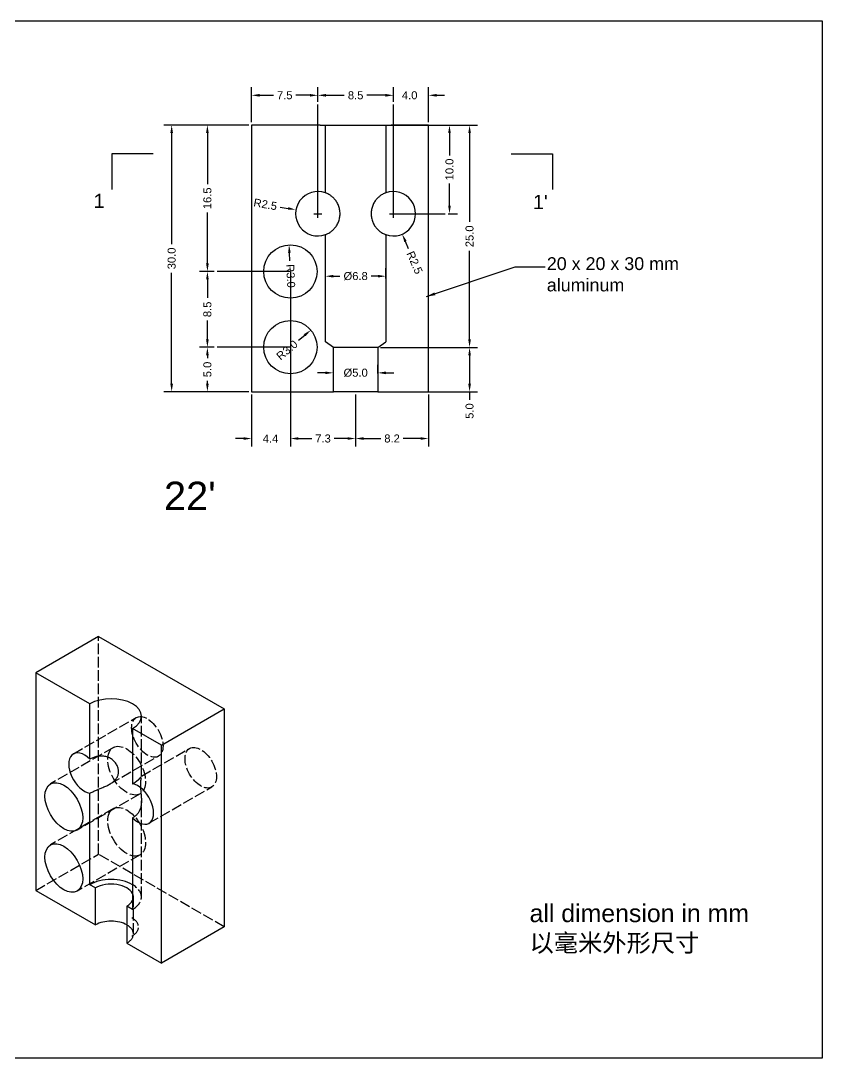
# Model space of a CAD drawing. Header units: inches. Extents: x -313 to 1965, y -639 to 520.
# Drawn here: x 1680.2 to 1770.4, y -63.4 to 53.3 of the extents above; entities that cross this region are included whole.
import ezdxf

# ---------------------------------------------------------------- set-up
doc = ezdxf.new("R2010")
doc.units = ezdxf.units.IN
doc.header["$MEASUREMENT"] = 0
doc.linetypes.add('ACAD_ISO02W100', pattern=[15, 12, -3])
for name, color, linetype in [('_aluminum', 253, 'Continuous'), ('_dim', 1, 'Continuous'), ('PH-9E7', 251, 'ACAD_ISO02W100'), ('PV-9E7', 254, 'Continuous')]:
    doc.layers.add(name, color=color, linetype=linetype)
doc.styles.get("Standard").update_dxf_attribs({"font": 'arial.ttf'})
doc.dimstyles.new('Copy of Standard', dxfattribs={"dimscale": 5, "dimtxt": 0.18, "dimasz": 0.18, "dimexe": 0.18, "dimexo": 0.0625, "dimgap": 0.09, "dimtad": 0, "dimdec": 1, "dimzin": 0, "dimdsep": 46, "dimtxsty": 'Standard', "dimcen": 0.09, "dimadec": 0, "dimazin": 0, "dimtfac": 1, "dimtdec": 1, "dimtofl": 0, "dimtmove": 0, "dimatfit": 3, "dimfxl": 1, "dimtolj": 1, "dimtzin": 0, "dimarcsym": 0})
doc.dimstyles.new('Copy(2) of Standard', dxfattribs={"dimscale": 2, "dimtxt": 0.18, "dimasz": 0.18, "dimexe": 0.18, "dimexo": 0.0625, "dimgap": 0.09, "dimtad": 0, "dimdec": 1, "dimzin": 0, "dimdsep": 46, "dimtxsty": 'Standard', "dimcen": 0.09, "dimadec": 0, "dimazin": 0, "dimtfac": 1, "dimtdec": 1, "dimtofl": 0, "dimtmove": 0, "dimatfit": 3, "dimfxl": 1, "dimtolj": 1, "dimtzin": 0, "dimarcsym": 0})

# ---------------------------------------------------------------- blocks, each defined once
blk = doc.blocks.new('*D64')
at = {"layer": '_dim', "color": 0, "lineweight": -2, "transparency": 16777216}
for p, q in [((1702.03, 16.62), (1700.35, 16.62)), ((1701.25, 15.72), (1701.25, 15.38)), ((1701.25, 12.51), (1701.25, 12.85)), ((1705.91, 11.61), (1700.35, 11.61))]:
    blk.add_line(p, q, dxfattribs=at)
at = {"layer": '_dim', "color": 0, "transparency": 16777216}
for points in [[(1701.1, 15.72), (1701.4, 15.72), (1701.25, 16.62)], [(1701.1, 12.51), (1701.4, 12.51), (1701.25, 11.61)]]:
    blk.add_solid(points, dxfattribs=at)
at = {"layer": 'Defpoints', "color": 0, "transparency": 16777216}
for p in [(1701.25, 16.62), (1702.34, 16.62), (1706.23, 11.61)]:
    blk.add_point(p, dxfattribs=at)
at = {"layer": '_dim', "color": 0, "transparency": 16777216, "insert": (1701.25, 14.12), "char_height": 0.9, "attachment_point": 5, "rotation": 90}
blk.add_mtext('\\A1;5.0', dxfattribs=at)
blk = doc.blocks.new('*D65')
at = {"layer": '_dim', "color": 0, "lineweight": -2, "transparency": 16777216}
for p, q in [((1702.03, 25.14), (1700.35, 25.14)), ((1701.25, 24.24), (1701.25, 22.16)), ((1701.25, 17.52), (1701.25, 19.61)), ((1702.03, 16.62), (1700.35, 16.62))]:
    blk.add_line(p, q, dxfattribs=at)
at = {"layer": '_dim', "color": 0, "transparency": 16777216}
for points in [[(1701.1, 24.24), (1701.4, 24.24), (1701.25, 25.14)], [(1701.1, 17.52), (1701.4, 17.52), (1701.25, 16.62)]]:
    blk.add_solid(points, dxfattribs=at)
at = {"layer": 'Defpoints', "color": 0, "transparency": 16777216}
for p in [(1701.25, 25.14), (1702.34, 25.14), (1702.34, 16.62)]:
    blk.add_point(p, dxfattribs=at)
at = {"layer": '_dim', "color": 0, "transparency": 16777216, "insert": (1701.25, 20.88), "char_height": 0.9, "attachment_point": 5, "rotation": 90}
blk.add_mtext('\\A1;8.5', dxfattribs=at)
blk = doc.blocks.new('*D66')
at = {"layer": '_dim', "color": 0, "lineweight": -2, "transparency": 16777216}
for p, q in [((1705.91, 41.61), (1700.35, 41.61)), ((1701.25, 40.71), (1701.25, 34.95)), ((1701.25, 26.04), (1701.25, 31.79)), ((1702.03, 25.14), (1700.35, 25.14))]:
    blk.add_line(p, q, dxfattribs=at)
at = {"layer": '_dim', "color": 0, "transparency": 16777216}
for points in [[(1701.1, 40.71), (1701.4, 40.71), (1701.25, 41.61)], [(1701.1, 26.04), (1701.4, 26.04), (1701.25, 25.14)]]:
    blk.add_solid(points, dxfattribs=at)
at = {"layer": 'Defpoints', "color": 0, "transparency": 16777216}
for p in [(1701.25, 41.61), (1706.23, 41.61), (1702.34, 25.14)]:
    blk.add_point(p, dxfattribs=at)
at = {"layer": '_dim', "color": 0, "transparency": 16777216, "insert": (1701.25, 33.37), "char_height": 0.9, "attachment_point": 5, "rotation": 90}
blk.add_mtext('\\A1;16.5', dxfattribs=at)
blk = doc.blocks.new('*D67')
at = {"layer": '_dim', "color": 0, "lineweight": -2, "transparency": 16777216}
for p, q in [((1706.23, 11.29), (1706.23, 5.45)), ((1710.59, 11.29), (1710.59, 5.45)), ((1705.33, 6.35), (1704.43, 6.35)), ((1711.49, 6.35), (1712.39, 6.35))]:
    blk.add_line(p, q, dxfattribs=at)
at = {"layer": '_dim', "color": 0, "transparency": 16777216}
for points in [[(1705.33, 6.5), (1705.33, 6.2), (1706.23, 6.35)], [(1711.49, 6.5), (1711.49, 6.2), (1710.59, 6.35)]]:
    blk.add_solid(points, dxfattribs=at)
at = {"layer": 'Defpoints', "color": 0, "transparency": 16777216}
for p in [(1706.23, 11.61), (1710.59, 11.61), (1710.59, 6.35)]:
    blk.add_point(p, dxfattribs=at)
at = {"layer": '_dim', "color": 0, "transparency": 16777216, "insert": (1708.36, 6.35), "char_height": 0.9, "attachment_point": 5}
blk.add_mtext('\\A1;4.4', dxfattribs=at)
blk = doc.blocks.new('*D68')
at = {"layer": '_dim', "color": 0, "lineweight": -2, "transparency": 16777216}
for p, q in [((1710.59, 11.23), (1710.59, 5.45)), ((1717.93, 11.29), (1717.93, 5.45)), ((1711.49, 6.35), (1712.99, 6.35)), ((1717.03, 6.35), (1715.53, 6.35))]:
    blk.add_line(p, q, dxfattribs=at)
at = {"layer": '_dim', "color": 0, "transparency": 16777216}
for points in [[(1711.49, 6.5), (1711.49, 6.2), (1710.59, 6.35)], [(1717.03, 6.5), (1717.03, 6.2), (1717.93, 6.35)]]:
    blk.add_solid(points, dxfattribs=at)
at = {"layer": 'Defpoints', "color": 0, "transparency": 16777216}
for p in [(1710.59, 11.54), (1717.93, 11.61), (1717.93, 6.35)]:
    blk.add_point(p, dxfattribs=at)
at = {"layer": '_dim', "color": 0, "transparency": 16777216, "insert": (1714.26, 6.35), "char_height": 0.9, "attachment_point": 5}
blk.add_mtext('\\A1;7.3', dxfattribs=at)
blk = doc.blocks.new('*D69')
at = {"layer": '_dim', "color": 0, "lineweight": -2, "transparency": 16777216}
for p, q in [((1717.93, 11.23), (1717.93, 5.45)), ((1726.13, 11.29), (1726.13, 5.45)), ((1718.83, 6.35), (1720.76, 6.35)), ((1725.23, 6.35), (1723.29, 6.35))]:
    blk.add_line(p, q, dxfattribs=at)
at = {"layer": '_dim', "color": 0, "transparency": 16777216}
for points in [[(1718.83, 6.5), (1718.83, 6.2), (1717.93, 6.35)], [(1725.23, 6.5), (1725.23, 6.2), (1726.13, 6.35)]]:
    blk.add_solid(points, dxfattribs=at)
at = {"layer": 'Defpoints', "color": 0, "transparency": 16777216}
for p in [(1717.93, 11.54), (1726.13, 11.61), (1726.13, 6.35)]:
    blk.add_point(p, dxfattribs=at)
at = {"layer": '_dim', "color": 0, "transparency": 16777216, "insert": (1722.03, 6.35), "char_height": 0.9, "attachment_point": 5}
blk.add_mtext('\\A1;8.2', dxfattribs=at)
blk = doc.blocks.new('*D70')
at = {"layer": '_dim', "color": 0, "lineweight": -2, "transparency": 16777216}
for p, q in [((1720.74, 16.6), (1731.65, 16.6)), ((1730.75, 15.7), (1730.75, 12.51)), ((1720.74, 11.61), (1731.65, 11.61)), ((1730.75, 11.61), (1730.75, 10.71))]:
    blk.add_line(p, q, dxfattribs=at)
at = {"layer": '_dim', "color": 0, "transparency": 16777216}
for points in [[(1730.6, 15.7), (1730.9, 15.7), (1730.75, 16.6)], [(1730.6, 12.51), (1730.9, 12.51), (1730.75, 11.61)]]:
    blk.add_solid(points, dxfattribs=at)
at = {"layer": 'Defpoints', "color": 0, "transparency": 16777216}
for p in [(1720.43, 16.6), (1720.43, 11.61), (1730.75, 11.61)]:
    blk.add_point(p, dxfattribs=at)
at = {"layer": '_dim', "color": 0, "transparency": 16777216, "insert": (1730.75, 9.44), "char_height": 0.9, "attachment_point": 5, "rotation": 90}
blk.add_mtext('\\A1;5.0', dxfattribs=at)
blk = doc.blocks.new('*D71')
at = {"layer": '_dim', "color": 0, "lineweight": -2, "transparency": 16777216}
for p, q in [((1721.64, 41.61), (1731.65, 41.61)), ((1730.75, 40.71), (1730.75, 30.73)), ((1730.75, 17.5), (1730.75, 27.48)), ((1721.64, 16.6), (1731.65, 16.6))]:
    blk.add_line(p, q, dxfattribs=at)
at = {"layer": '_dim', "color": 0, "transparency": 16777216}
for points in [[(1730.6, 40.71), (1730.9, 40.71), (1730.75, 41.61)], [(1730.6, 17.5), (1730.9, 17.5), (1730.75, 16.6)]]:
    blk.add_solid(points, dxfattribs=at)
at = {"layer": 'Defpoints', "color": 0, "transparency": 16777216}
for p in [(1721.33, 41.61), (1730.75, 41.61), (1721.33, 16.6)]:
    blk.add_point(p, dxfattribs=at)
at = {"layer": '_dim', "color": 0, "transparency": 16777216, "insert": (1730.75, 29.1), "char_height": 0.9, "attachment_point": 5, "rotation": 90}
blk.add_mtext('\\A1;25.0', dxfattribs=at)
blk = doc.blocks.new('*D72')
at = {"layer": '_dim', "color": 0, "lineweight": -2, "transparency": 16777216}
blk.add_line((1710.53, 26.34), (1710.48, 27.24), dxfattribs=at)
at = {"layer": '_dim', "color": 0, "transparency": 16777216}
blk.add_solid([(1710.63, 27.25), (1710.33, 27.23), (1710.44, 28.14)], dxfattribs=at)
at = {"layer": 'Defpoints', "color": 0, "transparency": 16777216}
for p in [(1710.44, 28.14), (1710.59, 25.14)]:
    blk.add_point(p, dxfattribs=at)
at = {"layer": '_dim', "color": 0, "transparency": 16777216, "insert": (1710.62, 24.64), "char_height": 0.9, "attachment_point": 5, "rotation": 272.9693}
blk.add_mtext('\\A1;R3.0', dxfattribs=at)
blk = doc.blocks.new('*D73')
at = {"layer": '_dim', "color": 0, "lineweight": -2, "transparency": 16777216}
blk.add_line((1711.51, 17.4), (1712.2, 17.98), dxfattribs=at)
at = {"layer": '_dim', "color": 0, "transparency": 16777216}
blk.add_solid([(1712.1, 18.09), (1712.3, 17.86), (1712.89, 18.55)], dxfattribs=at)
at = {"layer": 'Defpoints', "color": 0, "transparency": 16777216}
for p in [(1712.89, 18.55), (1710.59, 16.62)]:
    blk.add_point(p, dxfattribs=at)
at = {"layer": '_dim', "color": 0, "transparency": 16777216, "insert": (1710.21, 16.3), "char_height": 0.9, "attachment_point": 5, "rotation": 40.0304}
blk.add_mtext('\\A1;R3.0', dxfattribs=at)
blk = doc.blocks.new('*D59')
at = {"layer": '_dim', "color": 0, "lineweight": -2, "transparency": 16777216}
for p, q in [((1709.44, 32.39), (1710.33, 32.23)), ((1713.23, 31.64), (1714.13, 31.64)), ((1713.68, 31.19), (1713.68, 32.09))]:
    blk.add_line(p, q, dxfattribs=at)
at = {"layer": '_dim', "color": 0, "transparency": 16777216}
blk.add_solid([(1710.35, 32.38), (1710.3, 32.09), (1711.21, 32.08)], dxfattribs=at)
at = {"layer": 'Defpoints', "color": 0, "transparency": 16777216}
for p in [(1711.21, 32.08), (1713.68, 31.64)]:
    blk.add_point(p, dxfattribs=at)
at = {"layer": '_dim', "color": 0, "transparency": 16777216, "insert": (1707.77, 32.69), "char_height": 0.9, "attachment_point": 5, "rotation": 349.9167}
blk.add_mtext('\\A1;R2.5', dxfattribs=at)
blk = doc.blocks.new('*D60')
at = {"layer": '_dim', "color": 0, "lineweight": -2, "transparency": 16777216}
for p, q in [((1721.73, 31.64), (1722.63, 31.64)), ((1722.18, 31.19), (1722.18, 32.09)), ((1723.89, 27.7), (1723.53, 28.52))]:
    blk.add_line(p, q, dxfattribs=at)
at = {"layer": '_dim', "color": 0, "transparency": 16777216}
blk.add_solid([(1723.67, 28.58), (1723.4, 28.46), (1723.17, 29.35)], dxfattribs=at)
at = {"layer": 'Defpoints', "color": 0, "transparency": 16777216}
for p in [(1722.18, 31.64), (1723.17, 29.35)]:
    blk.add_point(p, dxfattribs=at)
at = {"layer": '_dim', "color": 0, "transparency": 16777216, "insert": (1724.57, 26.14), "char_height": 0.9, "attachment_point": 5, "rotation": 293.5533}
blk.add_mtext('\\A1;R2.5', dxfattribs=at)
blk = doc.blocks.new('*D61')
at = {"layer": '_dim', "color": 0, "lineweight": -2, "transparency": 16777216}
for p, q in [((1726.44, 41.61), (1729.39, 41.61)), ((1728.49, 40.71), (1728.49, 38.2)), ((1728.49, 32.54), (1728.49, 35.05)), ((1728.33, 31.64), (1729.39, 31.64))]:
    blk.add_line(p, q, dxfattribs=at)
at = {"layer": '_dim', "color": 0, "transparency": 16777216}
for points in [[(1728.34, 40.71), (1728.64, 40.71), (1728.49, 41.61)], [(1728.34, 32.54), (1728.64, 32.54), (1728.49, 31.64)]]:
    blk.add_solid(points, dxfattribs=at)
at = {"layer": 'Defpoints', "color": 0, "transparency": 16777216}
for p in [(1726.13, 41.61), (1728.49, 41.61), (1728.02, 31.64)]:
    blk.add_point(p, dxfattribs=at)
at = {"layer": '_dim', "color": 0, "transparency": 16777216, "insert": (1728.49, 36.62), "char_height": 0.9, "attachment_point": 5, "rotation": 90}
blk.add_mtext('\\A1;10.0', dxfattribs=at)
blk = doc.blocks.new('*D62')
at = {"layer": '_dim', "color": 0, "lineweight": -2, "transparency": 16777216}
for p, q in [((1722.18, 44.24), (1722.18, 45.86)), ((1726.13, 41.92), (1726.13, 45.86)), ((1721.28, 44.96), (1720.38, 44.96)), ((1727.03, 44.96), (1727.93, 44.96))]:
    blk.add_line(p, q, dxfattribs=at)
at = {"layer": '_dim', "color": 0, "transparency": 16777216}
for points in [[(1721.28, 45.11), (1721.28, 44.81), (1722.18, 44.96)], [(1727.03, 45.11), (1727.03, 44.81), (1726.13, 44.96)]]:
    blk.add_solid(points, dxfattribs=at)
at = {"layer": 'Defpoints', "color": 0, "transparency": 16777216}
for p in [(1722.18, 44.96), (1722.18, 43.92), (1726.13, 41.61)]:
    blk.add_point(p, dxfattribs=at)
at = {"layer": '_dim', "color": 0, "transparency": 16777216, "insert": (1724.01, 44.96), "char_height": 0.9, "attachment_point": 5}
blk.add_mtext('\\A1;4.0', dxfattribs=at)
blk = doc.blocks.new('*D63')
at = {"layer": '_dim', "color": 0, "lineweight": -2, "transparency": 16777216}
for p, q in [((1713.68, 44.24), (1713.68, 45.86)), ((1722.18, 44.24), (1722.18, 45.86)), ((1714.58, 44.96), (1716.65, 44.96)), ((1721.28, 44.96), (1719.2, 44.96))]:
    blk.add_line(p, q, dxfattribs=at)
at = {"layer": '_dim', "color": 0, "transparency": 16777216}
for points in [[(1714.58, 45.11), (1714.58, 44.81), (1713.68, 44.96)], [(1721.28, 45.11), (1721.28, 44.81), (1722.18, 44.96)]]:
    blk.add_solid(points, dxfattribs=at)
at = {"layer": 'Defpoints', "color": 0, "transparency": 16777216}
for p in [(1713.68, 44.96), (1713.68, 43.92), (1722.18, 43.92)]:
    blk.add_point(p, dxfattribs=at)
at = {"layer": '_dim', "color": 0, "transparency": 16777216, "insert": (1717.93, 44.96), "char_height": 0.9, "attachment_point": 5}
blk.add_mtext('\\A1;8.5', dxfattribs=at)
blk = doc.blocks.new('*D57')
at = {"layer": '_dim', "color": 0, "lineweight": -2, "transparency": 16777216}
for p, q in [((1706.23, 41.92), (1706.23, 45.86)), ((1713.68, 44.3), (1713.68, 45.86)), ((1707.13, 44.96), (1708.68, 44.96)), ((1712.78, 44.96), (1711.22, 44.96))]:
    blk.add_line(p, q, dxfattribs=at)
at = {"layer": '_dim', "color": 0, "transparency": 16777216}
for points in [[(1707.13, 45.11), (1707.13, 44.81), (1706.23, 44.96)], [(1712.78, 45.11), (1712.78, 44.81), (1713.68, 44.96)]]:
    blk.add_solid(points, dxfattribs=at)
at = {"layer": 'Defpoints', "color": 0, "transparency": 16777216}
for p in [(1713.68, 44.96), (1713.68, 43.99), (1706.23, 41.61)]:
    blk.add_point(p, dxfattribs=at)
at = {"layer": '_dim', "color": 0, "transparency": 16777216, "insert": (1709.95, 44.96), "char_height": 0.9, "attachment_point": 5}
blk.add_mtext('\\A1;7.5', dxfattribs=at)
blk = doc.blocks.new('*D79')
at = {"layer": '_dim', "color": 0, "lineweight": -2, "transparency": 16777216}
for p, q in [((1705.6, 41.61), (1696.33, 41.61)), ((1697.23, 40.71), (1697.23, 28.22)), ((1697.23, 12.51), (1697.23, 24.99)), ((1705.91, 11.61), (1696.33, 11.61))]:
    blk.add_line(p, q, dxfattribs=at)
at = {"layer": '_dim', "color": 0, "transparency": 16777216}
for points in [[(1697.08, 40.71), (1697.38, 40.71), (1697.23, 41.61)], [(1697.08, 12.51), (1697.38, 12.51), (1697.23, 11.61)]]:
    blk.add_solid(points, dxfattribs=at)
at = {"layer": 'Defpoints', "color": 0, "transparency": 16777216}
for p in [(1705.91, 41.61), (1697.23, 11.61), (1706.23, 11.61)]:
    blk.add_point(p, dxfattribs=at)
at = {"layer": '_dim', "color": 0, "transparency": 16777216, "insert": (1697.23, 26.61), "char_height": 0.9, "attachment_point": 5, "rotation": 90}
blk.add_mtext('\\A1;30.0', dxfattribs=at)
blk = doc.blocks.new('*D77')
at = {"layer": '_dim', "color": 0, "lineweight": -2, "transparency": 16777216}
for p, q in [((1714.53, 24.67), (1714.53, 25.51)), ((1715.43, 24.61), (1716.17, 24.61)), ((1720.43, 24.61), (1719.69, 24.61)), ((1721.33, 24.36), (1721.33, 25.51))]:
    blk.add_line(p, q, dxfattribs=at)
at = {"layer": '_dim', "color": 0, "transparency": 16777216}
for points in [[(1715.43, 24.76), (1715.43, 24.46), (1714.53, 24.61)], [(1720.43, 24.76), (1720.43, 24.46), (1721.33, 24.61)]]:
    blk.add_solid(points, dxfattribs=at)
at = {"layer": 'Defpoints', "color": 0, "transparency": 16777216}
for p in [(1721.33, 24.61), (1714.53, 24.35), (1721.33, 24.04)]:
    blk.add_point(p, dxfattribs=at)
at = {"layer": '_dim', "color": 0, "transparency": 16777216, "insert": (1717.93, 24.61), "char_height": 0.9, "attachment_point": 5}
blk.add_mtext('\\A1;%%C6.8', dxfattribs=at)
blk = doc.blocks.new('*D78')
at = {"layer": '_dim', "color": 0, "lineweight": -2, "transparency": 16777216}
for p, q in [((1715.43, 13.58), (1715.43, 14.64)), ((1720.43, 13.68), (1720.43, 14.64)), ((1714.53, 13.74), (1713.63, 13.74)), ((1721.33, 13.74), (1722.23, 13.74))]:
    blk.add_line(p, q, dxfattribs=at)
at = {"layer": '_dim', "color": 0, "transparency": 16777216}
for points in [[(1714.53, 13.89), (1714.53, 13.59), (1715.43, 13.74)], [(1721.33, 13.89), (1721.33, 13.59), (1720.43, 13.74)]]:
    blk.add_solid(points, dxfattribs=at)
at = {"layer": 'Defpoints', "color": 0, "transparency": 16777216}
for p in [(1715.43, 13.27), (1720.43, 13.74), (1720.43, 13.37)]:
    blk.add_point(p, dxfattribs=at)
at = {"layer": '_dim', "color": 0, "transparency": 16777216, "insert": (1717.93, 13.74), "char_height": 0.9, "attachment_point": 5}
blk.add_mtext('\\A1;%%C5.0', dxfattribs=at)

msp = doc.modelspace()

# ---------------------------------------------------------------- linework, layer by layer
at = {"layer": '_aluminum', "extrusion": (-2.22045e-16, 1, -1.83697e-16)}
for p, q in [((1706.22567, 41.60719), (1706.22567, 11.60719)), ((1713.92567, 41.60719), (1706.22567, 41.60719)), ((1713.92567, 41.60719), (1721.92567, 41.60719)), ((1714.52567, 33.99019), (1714.52567, 41.60719)), ((1721.32567, 41.60719), (1721.32567, 33.99019)), ((1726.12567, 41.60719), (1721.92567, 41.60719)), ((1726.12567, 11.60719), (1726.12567, 41.60719)), ((1714.52567, 17.22474), (1714.52567, 29.28807)), ((1721.32567, 29.28807), (1721.32567, 17.22474)), ((1720.42567, 16.59814), (1715.42567, 16.59814)), ((1715.42567, 11.60719), (1715.42567, 16.59814)), ((1720.42567, 16.59814), (1720.42567, 11.60719)), ((1706.22567, 11.60719), (1715.42567, 11.60719)), ((1720.42567, 11.60719), (1715.42567, 11.60719)), ((1720.42567, 11.60719), (1726.12567, 11.60719))]:
    msp.add_line(p, q, dxfattribs=at)
at = {"layer": '_aluminum'}
for points in [[(1715.42567, 16.59814), (1714.52567, 17.22474)], [(1720.42567, 16.59814), (1721.32567, 17.22474)]]:
    msp.add_lwpolyline(points, dxfattribs=at)
for centre in [(1710.59318, 25.14112), (1710.59318, 16.62432)]:
    msp.add_circle(centre, 3, dxfattribs=at)
for centre, start, end in [((1713.67567, 31.63913), 70.1231259, 289.8768741), ((1722.17567, 31.63913), 250.1231259, 109.8768741)]:
    msp.add_arc(centre, 2.5, start, end, dxfattribs=at)
for points, knots in [([(1714.52567, 29.28807), (1714.52567, 29.28807), (1714.53543, 29.29151), (1714.57722, 29.30724), (1714.60925, 29.31953), (1714.69423, 29.35557), (1714.74723, 29.37939), (1714.86894, 29.44123), (1714.93763, 29.47933), (1715.08318, 29.57117), (1715.17018, 29.63161), (1715.35116, 29.77999), (1715.44478, 29.8683), (1715.61578, 30.05709), (1715.70305, 30.16884), (1715.86275, 30.419), (1715.93508, 30.55742), (1716.05346, 30.851), (1716.09966, 31.00652), (1716.16076, 31.32254), (1716.17567, 31.48304), (1716.17567, 31.79522), (1716.16076, 31.95572), (1716.09966, 32.27174), (1716.05346, 32.42726), (1715.93508, 32.72085), (1715.86275, 32.85926), (1715.70305, 33.10943), (1715.61578, 33.22117), (1715.44478, 33.40996), (1715.35116, 33.49827), (1715.17018, 33.64665), (1715.08318, 33.70709), (1714.93763, 33.79893), (1714.86894, 33.83703), (1714.74723, 33.89887), (1714.69423, 33.92269), (1714.60925, 33.95874), (1714.57722, 33.97102), (1714.53543, 33.98675), (1714.52567, 33.99019), (1714.52567, 33.99019)], [4.542902229, 4.542902229, 4.542902229, 4.542902229, 4.985156553, 4.985156553, 5.427410877, 5.427410877, 5.869665202, 5.869665202, 6.311919526, 6.311919526, 6.762333133, 6.762333133, 7.21274674, 7.21274674, 7.68101117, 7.68101117, 8.149275599, 8.149275599, 8.617540029, 8.617540029, 9.085804458, 9.085804458, 9.554068887, 9.554068887, 10.022333317, 10.022333317, 10.490597746, 10.490597746, 10.958862176, 10.958862176, 11.409275783, 11.409275783, 11.85968939, 11.85968939, 12.301943714, 12.301943714, 12.744198038, 12.744198038, 13.186452363, 13.186452363, 13.628706687, 13.628706687, 13.628706687, 13.628706687]), ([(1721.32567, 33.99019), (1721.32567, 33.99019), (1721.31591, 33.98675), (1721.27413, 33.97102), (1721.24209, 33.95874), (1721.15711, 33.92269), (1721.10411, 33.89887), (1720.98241, 33.83703), (1720.91372, 33.79893), (1720.76816, 33.70709), (1720.68116, 33.64665), (1720.50018, 33.49827), (1720.40656, 33.40996), (1720.23557, 33.22117), (1720.14829, 33.10943), (1719.98859, 32.85926), (1719.91626, 32.72085), (1719.79788, 32.42726), (1719.75169, 32.27174), (1719.69058, 31.95572), (1719.67567, 31.79522), (1719.67567, 31.63913), (1719.67567, 31.48304), (1719.69058, 31.32254), (1719.75169, 31.00652), (1719.79788, 30.851), (1719.91626, 30.55742), (1719.98859, 30.419), (1720.14829, 30.16884), (1720.23557, 30.05709), (1720.40656, 29.8683), (1720.50018, 29.77999), (1720.68116, 29.63161), (1720.76816, 29.57117), (1720.91372, 29.47933), (1720.98241, 29.44123), (1721.10411, 29.37939), (1721.15711, 29.35557), (1721.24209, 29.31953), (1721.27413, 29.30724), (1721.31591, 29.29151), (1721.32567, 29.28807), (1721.32567, 29.28807)], [-4.542902229, -4.542902229, -4.542902229, -4.542902229, -4.100647905, -4.100647905, -3.65839358, -3.65839358, -3.216139256, -3.216139256, -2.773884932, -2.773884932, -2.323471325, -2.323471325, -1.873057718, -1.873057718, -1.404793288, -1.404793288, -0.936528859, -0.936528859, -0.468264429, -0.468264429, 0, 0, 0, 0.468264429, 0.468264429, 0.936528859, 0.936528859, 1.404793288, 1.404793288, 1.873057718, 1.873057718, 2.323471325, 2.323471325, 2.773884932, 2.773884932, 3.216139256, 3.216139256, 3.65839358, 3.65839358, 4.100647905, 4.100647905, 4.542902229, 4.542902229, 4.542902229, 4.542902229])]:
    msp.add_open_spline(points, degree=3, knots=knots, dxfattribs=at)
at = {"layer": '_dim'}
msp.add_lwpolyline([(1601.47007, 53.34692), (1770.43396, 53.34692), (1770.43396, -63.36279), (1601.47007, -63.36279)], close=True, dxfattribs=at)
for points in [[(1713.67567, 31.63913), (1713.67567, 43.92259)], [(1722.17567, 31.63913), (1722.17567, 43.92259)], [(1695.15707, 38.36119), (1690.51606, 38.36119), (1690.51606, 34.35022)], [(1735.43688, 38.36119), (1740.07788, 38.36119), (1740.07788, 34.35022)], [(1722.17567, 31.63913), (1728.01996, 31.63913)], [(1710.59318, 25.14112), (1702.33843, 25.14112)], [(1710.59318, 25.14112), (1710.59318, 7.4745)], [(1710.59318, 16.62432), (1702.33843, 16.62432)]]:
    msp.add_lwpolyline(points, dxfattribs=at)
at = {"layer": 'PH-9E7', "ltscale": 0.1, "extrusion": (7.5967e-14, 0.816497, 0.57735)}
for p, q in [((1689.0092, -40.40186), (1689.0092, -15.90696)), ((1686.16821, -29.12719), (1693.23928, -25.04471)), ((1693.82341, -31.65063), (1693.82341, -24.88842)), ((1690.66821, -28.41393), (1683.59714, -32.49641)), ((1693.82156, -31.64875), (1699.24969, -28.51482)), ((1690.31115, -32.50876), (1695.73928, -29.37483)), ((1693.66821, -33.61008), (1686.59714, -37.69256)), ((1694.67862, -36.92743), (1701.74969, -32.84494)), ((1693.82341, -45.22658), (1693.82341, -34.40399)), ((1690.66821, -35.28621), (1683.59714, -39.3687)), ((1681.93813, -44.48434), (1689.0092, -40.40186)), ((1693.66821, -40.48237), (1686.59714, -44.56485)), ((1703.15134, -48.56682), (1689.0092, -40.40186)), ((1692.92341, -49.38332), (1692.92341, -45.22658))]:
    msp.add_line(p, q, dxfattribs=at)
at = {"layer": 'PH-9E7', "ltscale": 0.1}
for centre, major_axis in [((1694.48928, -27.20977), (-1.25, 2.16506)), ((1692.16821, -31.01201), (1.5, -2.59808)), ((1700.49969, -30.67988), (-1.25, 2.16506)), ((1692.16821, -37.88429), (1.5, -2.59808))]:
    msp.add_ellipse(centre, major_axis=major_axis, ratio=0.577350269, dxfattribs=at)
for centre, major_axis, start_param, end_param in [((1690.42341, -45.22658), (3.4, 0), 5.497787144, 7.068583471), ((1690.42341, -45.22658), (2.5, 0), 6.00540036, 6.560970255), ((1690.9963, -48.59518), (2.5, 0), 5.497787144, 7.068583471), ((1690.42341, -49.38332), (2.5, 0), 5.497787144, 7.068583471)]:
    msp.add_ellipse(centre, major_axis=major_axis, ratio=0.577350269, start_param=start_param, end_param=end_param, dxfattribs=at)
msp.add_open_spline([(1692.82758, -32.49572), (1692.93182, -32.43553), (1693.03349, -32.37168), (1693.2225, -32.24127), (1693.30984, -32.17473), (1693.46424, -32.04563), (1693.53137, -31.98305), (1693.64307, -31.86968), (1693.68764, -31.81897), (1693.75636, -31.73544), (1693.78402, -31.69778), (1693.81758, -31.65178), (1693.82375, -31.64388), (1693.82304, -31.65883), (1693.81583, -31.68297), (1693.79457, -31.76911), (1693.78068, -31.83108), (1693.75475, -31.9891), (1693.74277, -32.08529), (1693.72644, -32.30286), (1693.7221, -32.42423), (1693.7221, -32.55168), (1693.7221, -32.66704), (1693.72565, -32.79327), (1693.73238, -32.92686)], degree=3, knots=[-4.542902229, -4.542902229, -4.542902229, -4.542902229, -4.100647905, -4.100647905, -3.65839358, -3.65839358, -3.216139256, -3.216139256, -2.773884932, -2.773884932, -2.323471325, -2.323471325, -1.873057718, -1.873057718, -1.404793288, -1.404793288, -0.936528859, -0.936528859, -0.468264429, -0.468264429, 0, 0, 0, 0.423856528, 0.423856528, 0.423856528, 0.423856528], dxfattribs=at)
at = {"layer": 'PV-9E7', "extrusion": (7.5967e-14, 0.816497, 0.57735)}
for p, q in [((1689.0092, -15.90696), (1681.93813, -19.98944)), ((1689.0092, -15.90696), (1703.15134, -24.07193)), ((1688.01925, -23.50038), (1681.93813, -19.98944)), ((1681.93813, -19.98944), (1681.93813, -44.48434)), ((1688.01925, -29.71963), (1688.01925, -23.50038)), ((1696.08027, -28.15441), (1703.15134, -24.07193)), ((1703.15134, -24.07193), (1703.15134, -48.56682)), ((1692.82758, -26.27647), (1692.82758, -32.49572)), ((1696.08027, -28.15441), (1692.82758, -26.27647)), ((1696.08027, -52.64931), (1696.08027, -28.15441)), ((1688.01925, -43.83853), (1688.01925, -33.5589)), ((1692.82758, -36.33499), (1692.82758, -46.61462)), ((1688.65565, -44.20596), (1688.01925, -43.83853)), ((1688.65565, -48.3627), (1688.65565, -44.20596)), ((1681.93813, -44.48434), (1688.65565, -48.3627)), ((1692.82758, -46.61462), (1692.19118, -46.2472)), ((1692.19118, -46.2472), (1692.19118, -50.40394)), ((1703.15134, -48.56682), (1696.08027, -52.64931)), ((1692.19118, -50.40394), (1696.08027, -52.64931))]:
    msp.add_line(p, q, dxfattribs=at)
at = {"layer": 'PV-9E7'}
for centre, major_axis, start_param, end_param in [((1690.42341, -24.88842), (3.4, 0), 5.497787144, 8.639379797), ((1687.41821, -31.29225), (-1.25, 2.16506), 5.150870246, 8.986296695), ((1693.42862, -34.76236), (-1.25, 2.16506), 2.009277593, 5.844704041), ((1690.42341, -45.22658), (3.4, 0), 0.785398163, 2.35619449), ((1690.42341, -45.22658), (2.5, 0), 0.277784947, 2.35619449), ((1690.42341, -45.22658), (2.5, 0), 5.497787144, 6.00540036), ((1690.42341, -49.38332), (2.5, 0), 0.785398163, 2.35619449)]:
    msp.add_ellipse(centre, major_axis=major_axis, ratio=0.577350269, start_param=start_param, end_param=end_param, dxfattribs=at)
for centre in [(1685.09714, -35.09449), (1685.09714, -41.96677)]:
    msp.add_ellipse(centre, major_axis=(1.5, -2.59808), ratio=0.577350269, dxfattribs=at)
for points, knots in [([(1688.01925, -33.5589), (1688.12349, -33.49872), (1688.23897, -33.4372), (1688.48707, -33.31523), (1688.61971, -33.25478), (1688.89429, -33.13621), (1689.03637, -33.078), (1689.32019, -32.96302), (1689.4619, -32.90618), (1689.73646, -32.79152), (1689.88717, -32.72619), (1690.17668, -32.58567), (1690.31525, -32.51), (1690.55635, -32.35627), (1690.67257, -32.26919), (1690.87716, -32.0772), (1690.96557, -31.97221), (1691.10705, -31.74747), (1691.1604, -31.6274), (1691.23048, -31.3788), (1691.24723, -31.25026), (1691.24723, -30.99537), (1691.23048, -30.86182), (1691.1604, -30.59435), (1691.10705, -30.46045), (1690.96557, -30.20577), (1690.87716, -30.08474), (1690.67257, -29.8682), (1690.55635, -29.77281), (1690.31525, -29.61825), (1690.17668, -29.5497), (1689.88717, -29.44793), (1689.73646, -29.41455), (1689.4619, -29.37924), (1689.32019, -29.37386), (1689.03637, -29.38786), (1688.89429, -29.40717), (1688.61971, -29.46688), (1688.48707, -29.50727), (1688.23897, -29.60356), (1688.12349, -29.65945), (1688.01925, -29.71963)], [4.542902229, 4.542902229, 4.542902229, 4.542902229, 4.985156553, 4.985156553, 5.427410877, 5.427410877, 5.869665202, 5.869665202, 6.311919526, 6.311919526, 6.762333133, 6.762333133, 7.21274674, 7.21274674, 7.68101117, 7.68101117, 8.149275599, 8.149275599, 8.617540029, 8.617540029, 9.085804458, 9.085804458, 9.554068887, 9.554068887, 10.022333317, 10.022333317, 10.490597746, 10.490597746, 10.958862176, 10.958862176, 11.409275783, 11.409275783, 11.85968939, 11.85968939, 12.301943714, 12.301943714, 12.744198038, 12.744198038, 13.186452363, 13.186452363, 13.628706687, 13.628706687, 13.628706687, 13.628706687]), ([(1693.73238, -32.92686), (1693.73309, -32.94086), (1693.73383, -32.95494), (1693.74277, -33.11833), (1693.75475, -33.27612), (1693.78068, -33.59751), (1693.79457, -33.76157), (1693.81583, -34.08395), (1693.82304, -34.24229), (1693.82375, -34.53564), (1693.81758, -34.68775), (1693.78402, -34.97604), (1693.75636, -35.1124), (1693.68764, -35.34591), (1693.64307, -35.45884), (1693.53137, -35.67319), (1693.46424, -35.77467), (1693.30984, -35.96263), (1693.2225, -36.04924), (1693.03349, -36.20532), (1692.93182, -36.2748), (1692.82758, -36.33499)], [0.423856528, 0.423856528, 0.423856528, 0.423856528, 0.468264429, 0.468264429, 0.936528859, 0.936528859, 1.404793288, 1.404793288, 1.873057718, 1.873057718, 2.323471325, 2.323471325, 2.773884932, 2.773884932, 3.216139256, 3.216139256, 3.65839358, 3.65839358, 4.100647905, 4.100647905, 4.542902229, 4.542902229, 4.542902229, 4.542902229])]:
    msp.add_open_spline(points, degree=3, knots=knots, dxfattribs=at)

# ---------------------------------------------------------------- texts
at = {"layer": '_dim'}
for s, width, insert, char_height, attachment_point in [('1 ', 1.5251968, (1689.68565, 33.87831), 1.6, 3), ("1' ", 1.5251968, (1739.54859, 33.76259), 1.6, 3), ("22' ", 1.5251968, (1702.18973, 1.49613), 3.2, 3), ('all dimension in mm\\P{\\fSimSun|b0|i0|c134|p2;以毫米外形尺寸}', 68.4613421, (1737.50112, -46.04997), 2, 1)]:
    msp.add_mtext_dynamic_manual_height_columns(s, width=width, gutter_width=1, heights=[0], dxfattribs=dict(at, insert=insert, char_height=char_height, attachment_point=attachment_point))
at = {"layer": '_dim', "insert": (1739.44018, 26.74341), "char_height": 1.44, "width": 20.3173902, "attachment_point": 1}
msp.add_mtext('\\A1;20 x 20 x 30 mm aluminum ', dxfattribs=at)

# ---------------------------------------------------------------- dimensions: what is measured, and where the dimension line sits
at = {"layer": '_dim'}
for base, p1, p2, picture, middle in [((1713.6756708592, 44.9646252536), (1706.2256708592, 41.6071901455), (1713.6756708592, 43.98508632), '*D57', (1709.9506708592, 44.9646252536)), ((1713.67567, 44.96463), (1722.17567, 43.92259), (1713.67567, 43.92259), '*D63', (1717.92567, 44.96463)), ((1717.92567, 6.3543), (1710.59318, 11.54469), (1717.92567, 11.60719), '*D68', (1714.25942, 6.3543)), ((1726.12567, 6.3543), (1717.92567, 11.54469), (1726.12567, 11.60719), '*D69', (1722.02567, 6.3543))]:
    dim = msp.add_linear_dim(base=base, p1=p1, p2=p2, dimstyle='Copy of Standard', dxfattribs=at)
    dim.commit()
    dim.dimension.update_dxf_attribs({"geometry": picture, "text_midpoint": middle})
for base, p1, p2, picture, middle in [((1722.1756708592, 44.9646252536), (1726.1256708592, 41.6071901455), (1722.1756708592, 43.92258632), '*D62', (1724.0091531013, 44.9646252536)), ((1710.59318, 6.3543), (1706.22567, 11.60719), (1710.59318, 11.60719), '*D67', (1708.35703, 6.3543))]:
    dim = msp.add_linear_dim(base=base, p1=p1, p2=p2, dimstyle='Copy of Standard', dxfattribs=at)
    dim.commit()
    dim.dimension.update_dxf_attribs({"geometry": picture, "text_midpoint": middle, "dimtype": 160})
for base, p1, p2, picture, middle in [((1697.23462, 11.60719), (1705.91317, 41.60719), (1706.22567, 11.60719), '*D79', (1697.23462, 26.60719)), ((1701.25434, 41.60719), (1702.33843, 25.14112), (1706.22567, 41.60719), '*D66', (1701.25434, 33.37415)), ((1730.75429, 41.60719), (1721.32567, 16.59814), (1721.32567, 41.60719), '*D71', (1730.75429, 29.10266)), ((1728.49024, 41.60719), (1728.01996, 31.63913), (1726.12567, 41.60719), '*D61', (1728.49024, 36.62316)), ((1701.25434, 25.14112), (1702.33843, 16.62432), (1702.33843, 25.14112), '*D65', (1701.25434, 20.88272)), ((1730.75429, 11.60719), (1720.42567, 16.59814), (1720.42567, 11.60719), '*D70', (1730.75429, 9.43945))]:
    dim = msp.add_linear_dim(base=base, p1=p1, p2=p2, angle=90, dimstyle='Copy of Standard', dxfattribs=at)
    dim.commit()
    dim.dimension.update_dxf_attribs({"geometry": picture, "text_midpoint": middle})
for center, mpoint, picture, middle in [((1713.67567, 31.63913), (1711.21429, 32.07683), '*D59', (1707.76509, 32.69019)), ((1722.17567, 31.63913), (1723.17468, 29.34741), '*D60', (1724.5746, 26.13597))]:
    dim = msp.add_radius_dim(center=center, mpoint=mpoint, dimstyle='Copy of Standard', dxfattribs=at)
    dim.commit()
    dim.dimension.update_dxf_attribs({"geometry": picture, "text_midpoint": middle})
for center, mpoint, picture, middle in [((1710.59318, 25.14112), (1710.43778, 28.13709), '*D72', (1710.619, 24.64339)), ((1710.59318, 16.62432), (1712.89029, 18.5539), '*D73', (1710.21155, 16.30376))]:
    dim = msp.add_radius_dim(center=center, mpoint=mpoint, dimstyle='Copy of Standard', dxfattribs=at)
    dim.commit()
    dim.dimension.update_dxf_attribs({"geometry": picture, "text_midpoint": middle, "dimtype": 164})
for base, p1, p2, picture, middle in [((1721.32567, 24.61103), (1714.52567, 24.35411), (1721.32567, 24.04274), '*D77', (1717.92567, 24.61103)), ((1720.42567, 13.7363), (1715.42567, 13.26978), (1720.42567, 13.3712), '*D78', (1717.92567, 13.7363))]:
    dim = msp.add_linear_dim(base=base, p1=p1, p2=p2, text='%%C<>', dimstyle='Copy of Standard', dxfattribs=at)
    dim.commit()
    dim.dimension.update_dxf_attribs({"geometry": picture, "text_midpoint": middle})
dim = msp.add_linear_dim(base=(1701.25434, 16.62432), p1=(1706.22567, 11.60719), p2=(1702.33843, 16.62432), angle=90, dimstyle='Copy of Standard', dxfattribs=at)
dim.commit()
dim.dimension.update_dxf_attribs({"geometry": '*D64', "text_midpoint": (1701.25434, 14.11576), "dimtype": 160})

# ---------------------------------------------------------------- leaders
at = {"layer": '_dim', "annotation_type": 0, "has_hookline": 1, "hookline_direction": 0, "text_width": 14.68191}
msp.add_leader([(1725.89362, 22.31201), (1735.86206, 25.64819), (1739.26018, 25.66874)], dimstyle='Copy(2) of Standard', override={"dimasz": 0.5}, dxfattribs=at)

doc.saveas('drawing.dxf')
